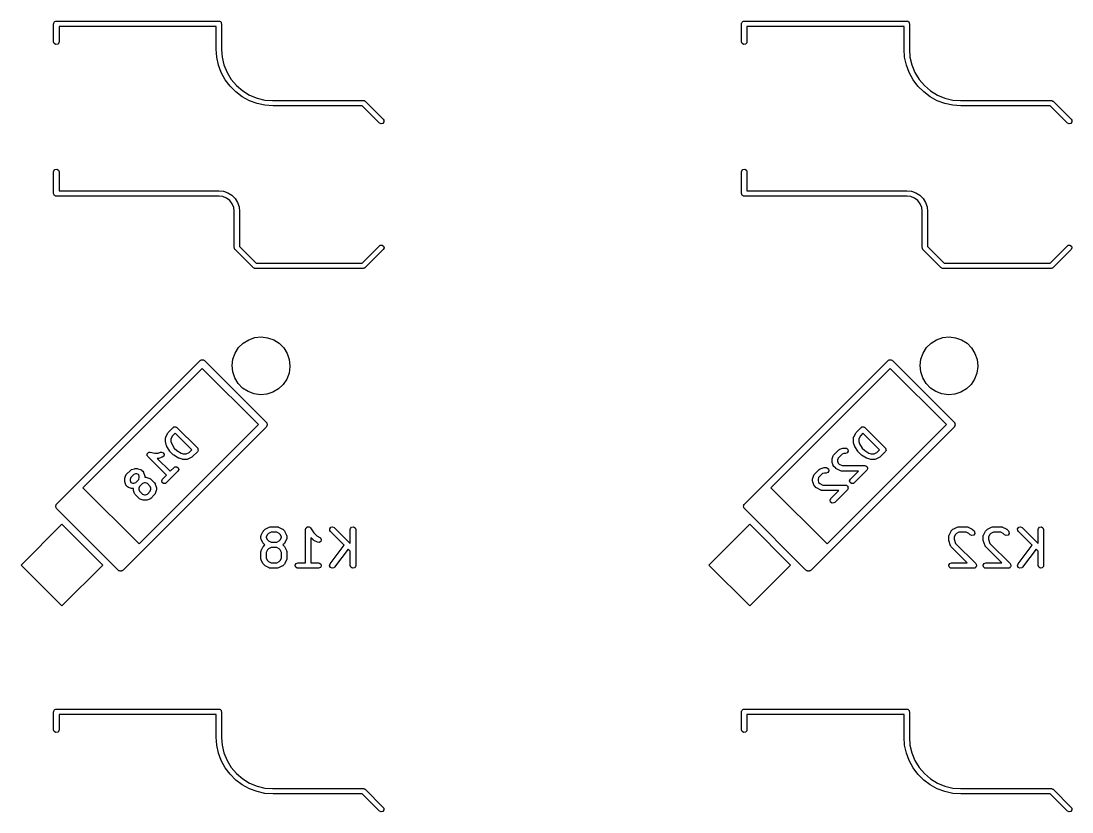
# Model space of a CAD drawing. Extents: x 63 to 245, y -153 to -57.
# Drawn here: x 139.47 to 168.57, y -130.39 to -108.49 of the extents above; entities that cross this region are included whole.
import ezdxf

# ---------------------------------------------------------------- set-up
doc = ezdxf.new("R2010")
doc.units = 0
doc.layers.add('BLACK', color=7, linetype='CONTINUOUS')

msp = doc.modelspace()

# ---------------------------------------------------------------- linework, layer by layer
at = {"layer": 'BLACK', "linetype": 'CONTINUOUS'}
for p, q in [((140.372, -108.561), (140.374, -108.551)), ((140.373, -108.548), (140.375, -108.545)), ((140.374, -108.551), (140.373, -108.548)), ((140.375, -108.545), (140.377, -108.535)), ((140.377, -108.535), (140.389, -108.52)), ((140.389, -108.52), (140.399, -108.504)), ((140.399, -108.504), (140.405, -108.501)), ((140.405, -108.501), (140.409, -108.496)), ((140.409, -108.496), (140.429, -108.493)), ((140.429, -108.493), (140.447, -108.486)), ((140.447, -108.486), (144.947, -108.486)), ((144.947, -108.486), (144.957, -108.488)), ((144.957, -108.488), (144.96, -108.487)), ((144.96, -108.487), (144.963, -108.489)), ((144.963, -108.489), (144.973, -108.491)), ((144.973, -108.491), (144.988, -108.503)), ((144.988, -108.503), (145.004, -108.513)), ((145.004, -108.513), (145.007, -108.519)), ((145.007, -108.519), (145.012, -108.523)), ((145.012, -108.523), (145.015, -108.543)), ((145.015, -108.543), (145.022, -108.561)), ((159.422, -108.561), (159.424, -108.551)), ((159.423, -108.548), (159.425, -108.545)), ((159.424, -108.551), (159.423, -108.548)), ((159.425, -108.545), (159.427, -108.535)), ((159.427, -108.535), (159.439, -108.52)), ((159.439, -108.52), (159.449, -108.504)), ((159.449, -108.504), (159.455, -108.501)), ((159.455, -108.501), (159.459, -108.496)), ((159.459, -108.496), (159.479, -108.493)), ((159.479, -108.493), (159.497, -108.486)), ((159.497, -108.486), (163.997, -108.486)), ((163.997, -108.486), (164.007, -108.488)), ((164.007, -108.488), (164.01, -108.487)), ((164.01, -108.487), (164.013, -108.489)), ((164.013, -108.489), (164.023, -108.491)), ((164.023, -108.491), (164.038, -108.503)), ((164.038, -108.503), (164.054, -108.513)), ((164.054, -108.513), (164.057, -108.519)), ((164.057, -108.519), (164.062, -108.523)), ((164.062, -108.523), (164.065, -108.543)), ((164.065, -108.543), (164.072, -108.561)), ((140.372, -109.061), (140.372, -108.561)), ((144.872, -108.636), (140.522, -108.636)), ((140.522, -108.636), (140.522, -109.061)), ((144.872, -109.261), (144.872, -108.636)), ((145.022, -108.561), (145.022, -109.261)), ((159.422, -109.061), (159.422, -108.561)), ((163.922, -108.636), (159.572, -108.636)), ((159.572, -108.636), (159.572, -109.061)), ((163.922, -109.261), (163.922, -108.636)), ((164.072, -108.561), (164.072, -109.261)), ((140.39, -109.109), (140.372, -109.061)), ((140.434, -109.135), (140.39, -109.109)), ((140.484, -109.126), (140.434, -109.135)), ((140.517, -109.087), (140.484, -109.126)), ((140.522, -109.061), (140.517, -109.087)), ((159.44, -109.109), (159.422, -109.061)), ((159.484, -109.135), (159.44, -109.109)), ((159.534, -109.126), (159.484, -109.135)), ((159.567, -109.087), (159.534, -109.126)), ((159.572, -109.061), (159.567, -109.087)), ((144.888, -109.485), (144.872, -109.261)), ((145.022, -109.261), (145.019, -109.278)), ((145.019, -109.278), (145.035, -109.485)), ((163.938, -109.485), (163.922, -109.261)), ((164.072, -109.261), (164.069, -109.278)), ((164.069, -109.278), (164.085, -109.485)), ((144.936, -109.705), (144.888, -109.485)), ((145.014, -109.915), (144.936, -109.705)), ((145.035, -109.485), (145.088, -109.703)), ((145.088, -109.703), (145.173, -109.91)), ((163.986, -109.705), (163.938, -109.485)), ((164.064, -109.915), (163.986, -109.705)), ((164.085, -109.485), (164.138, -109.703)), ((164.138, -109.703), (164.223, -109.91)), ((145.122, -110.113), (145.014, -109.915)), ((145.173, -109.91), (145.291, -110.101)), ((164.172, -110.113), (164.064, -109.915)), ((164.223, -109.91), (164.341, -110.101)), ((145.257, -110.292), (145.122, -110.113)), ((145.416, -110.451), (145.257, -110.292)), ((145.291, -110.101), (145.436, -110.272)), ((145.436, -110.272), (145.607, -110.417)), ((164.307, -110.292), (164.172, -110.113)), ((164.466, -110.451), (164.307, -110.292)), ((164.341, -110.101), (164.486, -110.272)), ((164.486, -110.272), (164.657, -110.417)), ((145.595, -110.586), (145.416, -110.451)), ((145.793, -110.694), (145.595, -110.586)), ((145.607, -110.417), (145.798, -110.535)), ((145.798, -110.535), (146.005, -110.62)), ((164.645, -110.586), (164.466, -110.451)), ((164.843, -110.694), (164.645, -110.586)), ((164.657, -110.417), (164.848, -110.535)), ((164.848, -110.535), (165.055, -110.62)), ((146.003, -110.772), (145.793, -110.694)), ((146.223, -110.82), (146.003, -110.772)), ((146.005, -110.62), (146.223, -110.673)), ((146.223, -110.673), (146.436, -110.69)), ((146.447, -110.836), (146.223, -110.82)), ((146.436, -110.69), (146.447, -110.686)), ((146.447, -110.686), (148.947, -110.686)), ((148.916, -110.836), (146.447, -110.836)), ((149.394, -111.314), (148.916, -110.836)), ((148.947, -110.686), (148.952, -110.687)), ((148.952, -110.687), (148.954, -110.686)), ((148.954, -110.686), (148.957, -110.688)), ((148.957, -110.688), (148.973, -110.691)), ((148.973, -110.691), (148.985, -110.701)), ((148.985, -110.701), (149, -110.708)), ((149, -110.708), (149.5, -111.208)), ((165.053, -110.772), (164.843, -110.694)), ((165.273, -110.82), (165.053, -110.772)), ((165.055, -110.62), (165.273, -110.673)), ((165.273, -110.673), (165.486, -110.69)), ((165.497, -110.836), (165.273, -110.82)), ((165.486, -110.69), (165.497, -110.686)), ((165.497, -110.686), (167.997, -110.686)), ((167.966, -110.836), (165.497, -110.836)), ((168.444, -111.314), (167.966, -110.836)), ((167.997, -110.686), (168.002, -110.687)), ((168.002, -110.687), (168.004, -110.686)), ((168.004, -110.686), (168.007, -110.688)), ((168.007, -110.688), (168.023, -110.691)), ((168.023, -110.691), (168.035, -110.701)), ((168.035, -110.701), (168.05, -110.708)), ((168.05, -110.708), (168.55, -111.208)), ((149.44, -111.336), (149.394, -111.314)), ((149.49, -111.322), (149.44, -111.336)), ((149.519, -111.28), (149.49, -111.322)), ((149.5, -111.208), (149.515, -111.229)), ((149.515, -111.229), (149.519, -111.28)), ((168.49, -111.336), (168.444, -111.314)), ((168.54, -111.322), (168.49, -111.336)), ((168.569, -111.28), (168.54, -111.322)), ((168.55, -111.208), (168.565, -111.229)), ((168.565, -111.229), (168.569, -111.28)), ((140.377, -112.635), (140.409, -112.596)), ((140.409, -112.596), (140.46, -112.587)), ((140.46, -112.587), (140.504, -112.613)), ((140.504, -112.613), (140.522, -112.661)), ((159.427, -112.635), (159.459, -112.596)), ((159.459, -112.596), (159.51, -112.587)), ((159.51, -112.587), (159.554, -112.613)), ((159.554, -112.613), (159.572, -112.661)), ((140.372, -112.661), (140.377, -112.635)), ((140.372, -113.261), (140.372, -112.661)), ((140.522, -112.661), (140.522, -113.186)), ((159.422, -112.661), (159.427, -112.635)), ((159.422, -113.261), (159.422, -112.661)), ((159.572, -112.661), (159.572, -113.186)), ((140.522, -113.186), (144.947, -113.186)), ((144.947, -113.186), (145.075, -113.2)), ((145.075, -113.2), (145.196, -113.243)), ((159.572, -113.186), (163.997, -113.186)), ((163.997, -113.186), (164.125, -113.2)), ((164.125, -113.2), (164.246, -113.243)), ((140.379, -113.279), (140.372, -113.261)), ((140.382, -113.298), (140.379, -113.279)), ((140.387, -113.303), (140.382, -113.298)), ((140.39, -113.309), (140.387, -113.303)), ((140.406, -113.319), (140.39, -113.309)), ((140.421, -113.331), (140.406, -113.319)), ((140.431, -113.333), (140.421, -113.331)), ((140.434, -113.335), (140.431, -113.333)), ((140.437, -113.334), (140.434, -113.335)), ((140.447, -113.336), (140.437, -113.334)), ((144.947, -113.336), (140.447, -113.336)), ((144.955, -113.333), (144.947, -113.336)), ((145.058, -113.347), (144.955, -113.333)), ((145.161, -113.39), (145.058, -113.347)), ((145.25, -113.458), (145.161, -113.39)), ((145.196, -113.243), (145.306, -113.311)), ((145.318, -113.547), (145.25, -113.458)), ((145.306, -113.311), (145.397, -113.402)), ((145.397, -113.402), (145.465, -113.512)), ((159.429, -113.279), (159.422, -113.261)), ((159.432, -113.298), (159.429, -113.279)), ((159.437, -113.303), (159.432, -113.298)), ((159.44, -113.309), (159.437, -113.303)), ((159.456, -113.319), (159.44, -113.309)), ((159.471, -113.331), (159.456, -113.319)), ((159.481, -113.333), (159.471, -113.331)), ((159.484, -113.335), (159.481, -113.333)), ((159.487, -113.334), (159.484, -113.335)), ((159.497, -113.336), (159.487, -113.334)), ((163.997, -113.336), (159.497, -113.336)), ((164.005, -113.333), (163.997, -113.336)), ((164.108, -113.347), (164.005, -113.333)), ((164.211, -113.39), (164.108, -113.347)), ((164.3, -113.458), (164.211, -113.39)), ((164.246, -113.243), (164.356, -113.311)), ((164.368, -113.547), (164.3, -113.458)), ((164.356, -113.311), (164.447, -113.402)), ((164.447, -113.402), (164.515, -113.512)), ((145.361, -113.65), (145.318, -113.547)), ((145.374, -113.749), (145.361, -113.65)), ((145.372, -113.761), (145.374, -113.749)), ((145.372, -114.761), (145.372, -113.761)), ((145.465, -113.512), (145.508, -113.633)), ((145.508, -113.633), (145.522, -113.761)), ((145.522, -113.761), (145.522, -114.73)), ((164.411, -113.65), (164.368, -113.547)), ((164.424, -113.749), (164.411, -113.65)), ((164.422, -113.761), (164.424, -113.749)), ((164.422, -114.761), (164.422, -113.761)), ((164.515, -113.512), (164.558, -113.633)), ((164.558, -113.633), (164.572, -113.761)), ((164.572, -113.761), (164.572, -114.73)), ((145.378, -114.776), (145.372, -114.761)), ((145.379, -114.793), (145.378, -114.776)), ((145.388, -114.806), (145.379, -114.793)), ((145.39, -114.809), (145.388, -114.806)), ((145.391, -114.81), (145.39, -114.809)), ((145.394, -114.814), (145.391, -114.81)), ((145.894, -115.314), (145.394, -114.814)), ((145.522, -114.73), (145.978, -115.186)), ((148.916, -115.186), (149.394, -114.708)), ((149.5, -114.814), (149, -115.314)), ((149.394, -114.708), (149.415, -114.693)), ((149.415, -114.693), (149.466, -114.689)), ((149.466, -114.689), (149.508, -114.718)), ((149.522, -114.768), (149.5, -114.814)), ((149.508, -114.718), (149.522, -114.768)), ((164.428, -114.776), (164.422, -114.761)), ((164.429, -114.793), (164.428, -114.776)), ((164.438, -114.806), (164.429, -114.793)), ((164.44, -114.809), (164.438, -114.806)), ((164.441, -114.81), (164.44, -114.809)), ((164.444, -114.814), (164.441, -114.81)), ((164.944, -115.314), (164.444, -114.814)), ((164.572, -114.73), (165.028, -115.186)), ((167.966, -115.186), (168.444, -114.708)), ((168.55, -114.814), (168.05, -115.314)), ((168.444, -114.708), (168.465, -114.693)), ((168.465, -114.693), (168.516, -114.689)), ((168.516, -114.689), (168.558, -114.718)), ((168.572, -114.768), (168.55, -114.814)), ((168.558, -114.718), (168.572, -114.768)), ((145.978, -115.186), (148.916, -115.186)), ((165.028, -115.186), (167.966, -115.186)), ((145.909, -115.321), (145.894, -115.314)), ((145.921, -115.331), (145.909, -115.321)), ((145.937, -115.334), (145.921, -115.331)), ((145.94, -115.336), (145.937, -115.334)), ((145.942, -115.335), (145.94, -115.336)), ((145.947, -115.336), (145.942, -115.335)), ((148.947, -115.336), (145.947, -115.336)), ((148.962, -115.33), (148.947, -115.336)), ((148.979, -115.329), (148.962, -115.33)), ((148.992, -115.32), (148.979, -115.329)), ((148.995, -115.318), (148.992, -115.32)), ((148.996, -115.317), (148.995, -115.318)), ((149, -115.314), (148.996, -115.317)), ((164.959, -115.321), (164.944, -115.314)), ((164.971, -115.331), (164.959, -115.321)), ((164.987, -115.334), (164.971, -115.331)), ((164.99, -115.336), (164.987, -115.334)), ((164.992, -115.335), (164.99, -115.336)), ((164.997, -115.336), (164.992, -115.335)), ((167.997, -115.336), (164.997, -115.336)), ((168.012, -115.33), (167.997, -115.336)), ((168.029, -115.329), (168.012, -115.33)), ((168.042, -115.32), (168.029, -115.329)), ((168.045, -115.318), (168.042, -115.32)), ((168.046, -115.317), (168.045, -115.318)), ((168.05, -115.314), (168.046, -115.317)), ((145.774, -117.309), (145.943, -117.252)), ((145.943, -117.252), (146.12, -117.233)), ((146.12, -117.233), (146.297, -117.254)), ((146.297, -117.254), (146.465, -117.314)), ((164.824, -117.309), (164.993, -117.252)), ((164.993, -117.252), (165.17, -117.233)), ((165.17, -117.233), (165.347, -117.254)), ((165.347, -117.254), (165.515, -117.314)), ((145.398, -117.678), (145.495, -117.528)), ((145.495, -117.528), (145.622, -117.403)), ((145.622, -117.403), (145.774, -117.309)), ((146.465, -117.314), (146.616, -117.41)), ((146.616, -117.41), (146.742, -117.536)), ((146.742, -117.536), (146.836, -117.688)), ((164.448, -117.678), (164.545, -117.528)), ((164.545, -117.528), (164.672, -117.403)), ((164.672, -117.403), (164.824, -117.309)), ((165.515, -117.314), (165.666, -117.41)), ((165.666, -117.41), (165.792, -117.536)), ((165.792, -117.536), (165.886, -117.688)), ((144.443, -117.873), (144.459, -117.871)), ((144.459, -117.871), (144.473, -117.864)), ((144.473, -117.864), (144.488, -117.866)), ((144.488, -117.866), (144.504, -117.864)), ((144.504, -117.864), (144.518, -117.871)), ((144.518, -117.871), (144.534, -117.873)), ((145.315, -118.022), (145.337, -117.845)), ((145.337, -117.845), (145.398, -117.678)), ((146.836, -117.688), (146.895, -117.856)), ((146.895, -117.856), (146.915, -118.033)), ((163.493, -117.873), (163.509, -117.871)), ((163.509, -117.871), (163.523, -117.864)), ((163.523, -117.864), (163.538, -117.866)), ((163.538, -117.866), (163.554, -117.864)), ((163.554, -117.864), (163.568, -117.871)), ((163.568, -117.871), (163.584, -117.873)), ((164.365, -118.022), (164.387, -117.845)), ((164.387, -117.845), (164.448, -117.678)), ((165.886, -117.688), (165.945, -117.856)), ((165.945, -117.856), (165.965, -118.033)), ((140.458, -121.852), (144.418, -117.892)), ((144.488, -118.104), (141.183, -121.41)), ((144.418, -117.892), (144.432, -117.885)), ((144.432, -117.885), (144.443, -117.873)), ((146.044, -119.66), (144.488, -118.104)), ((144.534, -117.873), (144.545, -117.885)), ((144.545, -117.885), (144.559, -117.892)), ((144.559, -117.892), (146.256, -119.589)), ((145.332, -118.2), (145.315, -118.022)), ((146.914, -118.056), (146.89, -118.232)), ((146.915, -118.033), (146.914, -118.056)), ((159.508, -121.852), (163.468, -117.892)), ((163.538, -118.104), (160.233, -121.41)), ((163.468, -117.892), (163.482, -117.885)), ((163.482, -117.885), (163.493, -117.873)), ((165.094, -119.66), (163.538, -118.104)), ((163.584, -117.873), (163.595, -117.885)), ((163.595, -117.885), (163.609, -117.892)), ((163.609, -117.892), (165.306, -119.589)), ((164.382, -118.2), (164.365, -118.022)), ((165.964, -118.056), (165.94, -118.232)), ((165.965, -118.033), (165.964, -118.056)), ((145.388, -118.369), (145.332, -118.2)), ((145.481, -118.521), (145.388, -118.369)), ((146.826, -118.399), (146.728, -118.548)), ((146.89, -118.232), (146.826, -118.399)), ((164.438, -118.369), (164.382, -118.2)), ((164.531, -118.521), (164.438, -118.369)), ((165.876, -118.399), (165.778, -118.548)), ((165.94, -118.232), (165.876, -118.399)), ((145.605, -118.65), (145.481, -118.521)), ((145.754, -118.747), (145.605, -118.65)), ((146.598, -118.671), (146.445, -118.762)), ((146.728, -118.548), (146.598, -118.671)), ((164.655, -118.65), (164.531, -118.521)), ((164.804, -118.747), (164.655, -118.65)), ((165.648, -118.671), (165.495, -118.762)), ((165.778, -118.548), (165.648, -118.671)), ((145.921, -118.81), (145.754, -118.747)), ((146.098, -118.833), (145.921, -118.81)), ((146.276, -118.817), (146.098, -118.833)), ((146.445, -118.762), (146.276, -118.817)), ((164.971, -118.81), (164.804, -118.747)), ((165.148, -118.833), (164.971, -118.81)), ((165.326, -118.817), (165.148, -118.833)), ((165.495, -118.762), (165.326, -118.817)), ((146.256, -119.589), (146.263, -119.603)), ((146.263, -119.603), (146.275, -119.614)), ((146.275, -119.614), (146.277, -119.63)), ((165.306, -119.589), (165.313, -119.603)), ((165.313, -119.603), (165.325, -119.614)), ((165.325, -119.614), (165.327, -119.63)), ((146.256, -119.73), (142.296, -123.69)), ((142.738, -122.965), (146.044, -119.66)), ((143.478, -120.003), (143.532, -119.895)), ((143.532, -119.895), (143.546, -119.877)), ((143.546, -119.876), (143.681, -119.741)), ((143.546, -119.877), (143.546, -119.876)), ((143.734, -119.9), (143.661, -119.973)), ((143.681, -119.741), (143.689, -119.736)), ((143.689, -119.736), (143.691, -119.733)), ((143.691, -119.733), (143.694, -119.732)), ((143.694, -119.732), (143.702, -119.726)), ((143.702, -119.726), (143.722, -119.725)), ((143.722, -119.725), (143.741, -119.72)), ((144.194, -120.36), (143.734, -119.9)), ((143.741, -119.72), (143.747, -119.722)), ((143.747, -119.722), (143.754, -119.722)), ((143.754, -119.722), (143.769, -119.733)), ((143.769, -119.733), (143.787, -119.741)), ((143.787, -119.741), (144.353, -120.307)), ((146.263, -119.716), (146.256, -119.73)), ((146.275, -119.705), (146.263, -119.716)), ((146.277, -119.689), (146.275, -119.705)), ((146.277, -119.63), (146.284, -119.644)), ((146.284, -119.675), (146.277, -119.689)), ((146.284, -119.644), (146.282, -119.66)), ((146.282, -119.66), (146.284, -119.675)), ((165.306, -119.73), (161.346, -123.69)), ((161.788, -122.965), (165.094, -119.66)), ((162.528, -120.003), (162.582, -119.895)), ((162.582, -119.895), (162.596, -119.877)), ((162.596, -119.876), (162.731, -119.741)), ((162.596, -119.877), (162.596, -119.876)), ((162.784, -119.9), (162.711, -119.973)), ((162.731, -119.741), (162.739, -119.736)), ((162.739, -119.736), (162.741, -119.733)), ((162.741, -119.733), (162.744, -119.732)), ((162.744, -119.732), (162.752, -119.726)), ((162.752, -119.726), (162.772, -119.725)), ((162.772, -119.725), (162.791, -119.72)), ((163.244, -120.36), (162.784, -119.9)), ((162.791, -119.72), (162.797, -119.722)), ((162.797, -119.722), (162.804, -119.722)), ((162.804, -119.722), (162.819, -119.733)), ((162.819, -119.733), (162.837, -119.741)), ((162.837, -119.741), (163.403, -120.307)), ((165.313, -119.716), (165.306, -119.73)), ((165.325, -119.705), (165.313, -119.716)), ((165.327, -119.689), (165.325, -119.705)), ((165.327, -119.63), (165.334, -119.644)), ((165.334, -119.675), (165.327, -119.689)), ((165.334, -119.644), (165.332, -119.66)), ((165.332, -119.66), (165.334, -119.675)), ((143.471, -120.037), (143.475, -120.011)), ((143.471, -120.145), (143.471, -120.037)), ((143.471, -120.146), (143.471, -120.145)), ((143.474, -120.168), (143.471, -120.146)), ((143.501, -120.249), (143.474, -120.168)), ((143.475, -120.011), (143.478, -120.008)), ((143.478, -120.008), (143.478, -120.003)), ((143.661, -119.973), (143.621, -120.054)), ((143.621, -120.054), (143.621, -120.132)), ((143.621, -120.132), (143.641, -120.194)), ((143.641, -120.194), (143.713, -120.313)), ((162.521, -120.037), (162.525, -120.011)), ((162.521, -120.145), (162.521, -120.037)), ((162.521, -120.146), (162.521, -120.145)), ((162.524, -120.168), (162.521, -120.146)), ((162.551, -120.249), (162.524, -120.168)), ((162.525, -120.011), (162.528, -120.008)), ((162.528, -120.008), (162.528, -120.003)), ((162.711, -119.973), (162.671, -120.054)), ((162.671, -120.054), (162.671, -120.132)), ((162.671, -120.132), (162.691, -120.194)), ((162.691, -120.194), (162.763, -120.313)), ((142.961, -120.475), (142.964, -120.472)), ((142.963, -120.497), (142.961, -120.475)), ((142.964, -120.467), (142.978, -120.451)), ((142.964, -120.472), (142.964, -120.467)), ((142.978, -120.451), (142.991, -120.433)), ((142.991, -120.433), (142.995, -120.432)), ((142.995, -120.432), (142.998, -120.429)), ((142.998, -120.429), (143.019, -120.426)), ((143.019, -120.426), (143.04, -120.42)), ((143.04, -120.42), (143.044, -120.422)), ((143.044, -120.422), (143.048, -120.421)), ((143.048, -120.421), (143.176, -120.447)), ((143.176, -120.447), (143.264, -120.447)), ((143.264, -120.447), (143.333, -120.424)), ((143.333, -120.424), (143.359, -120.42)), ((143.359, -120.42), (143.407, -120.439)), ((143.407, -120.439), (143.431, -120.484)), ((143.431, -120.484), (143.421, -120.534)), ((143.504, -120.252), (143.501, -120.249)), ((143.508, -120.264), (143.504, -120.252)), ((143.589, -120.399), (143.508, -120.264)), ((143.592, -120.401), (143.589, -120.399)), ((143.6, -120.413), (143.592, -120.401)), ((143.681, -120.494), (143.6, -120.413)), ((143.713, -120.313), (143.781, -120.381)), ((143.781, -120.381), (143.9, -120.453)), ((143.9, -120.453), (143.962, -120.474)), ((143.962, -120.474), (144.04, -120.474)), ((144.04, -120.474), (144.121, -120.433)), ((144.121, -120.433), (144.194, -120.36)), ((144.353, -120.413), (144.218, -120.548)), ((144.353, -120.307), (144.359, -120.315)), ((144.361, -120.395), (144.353, -120.413)), ((144.359, -120.315), (144.361, -120.317)), ((144.361, -120.317), (144.362, -120.32)), ((144.372, -120.379), (144.361, -120.395)), ((144.362, -120.32), (144.368, -120.328)), ((144.368, -120.328), (144.369, -120.348)), ((144.369, -120.348), (144.375, -120.367)), ((144.375, -120.367), (144.372, -120.373)), ((144.372, -120.373), (144.372, -120.379)), ((161.977, -120.496), (162.112, -120.361)), ((162.205, -120.479), (162.095, -120.589)), ((162.112, -120.361), (162.133, -120.346)), ((162.133, -120.346), (162.137, -120.346)), ((162.137, -120.346), (162.141, -120.343)), ((162.141, -120.343), (162.222, -120.316)), ((162.258, -120.462), (162.205, -120.479)), ((162.222, -120.316), (162.244, -120.312)), ((162.244, -120.312), (162.245, -120.312)), ((162.245, -120.312), (162.299, -120.312)), ((162.299, -120.462), (162.258, -120.462)), ((162.299, -120.312), (162.325, -120.316)), ((162.347, -120.444), (162.299, -120.462)), ((162.325, -120.316), (162.364, -120.349)), ((162.373, -120.4), (162.347, -120.444)), ((162.364, -120.349), (162.373, -120.4)), ((162.554, -120.252), (162.551, -120.249)), ((162.558, -120.264), (162.554, -120.252)), ((162.639, -120.399), (162.558, -120.264)), ((162.642, -120.401), (162.639, -120.399)), ((162.65, -120.413), (162.642, -120.401)), ((162.731, -120.494), (162.65, -120.413)), ((162.763, -120.313), (162.831, -120.381)), ((162.831, -120.381), (162.95, -120.453)), ((162.95, -120.453), (163.012, -120.474)), ((163.012, -120.474), (163.09, -120.474)), ((163.09, -120.474), (163.171, -120.433)), ((163.171, -120.433), (163.244, -120.36)), ((163.403, -120.413), (163.268, -120.548)), ((163.403, -120.307), (163.409, -120.315)), ((163.411, -120.395), (163.403, -120.413)), ((163.409, -120.315), (163.411, -120.317)), ((163.411, -120.317), (163.412, -120.32)), ((163.422, -120.379), (163.411, -120.395)), ((163.412, -120.32), (163.418, -120.328)), ((163.418, -120.328), (163.419, -120.348)), ((163.419, -120.348), (163.425, -120.367)), ((163.425, -120.367), (163.422, -120.373)), ((163.422, -120.373), (163.422, -120.379)), ((142.963, -120.519), (142.963, -120.497)), ((142.965, -120.522), (142.963, -120.519)), ((142.966, -120.526), (142.965, -120.522)), ((142.981, -120.548), (142.966, -120.526)), ((143.493, -121.06), (142.981, -120.548)), ((143.276, -120.597), (143.242, -120.597)), ((143.242, -120.597), (143.599, -120.954)), ((143.278, -120.596), (143.276, -120.597)), ((143.3, -120.593), (143.278, -120.596)), ((143.381, -120.566), (143.3, -120.593)), ((143.421, -120.534), (143.381, -120.566)), ((143.684, -120.495), (143.681, -120.494)), ((143.696, -120.505), (143.684, -120.495)), ((143.83, -120.586), (143.696, -120.505)), ((143.834, -120.587), (143.83, -120.586)), ((143.845, -120.593), (143.834, -120.587)), ((143.926, -120.62), (143.845, -120.593)), ((143.928, -120.62), (143.926, -120.62)), ((143.95, -120.624), (143.928, -120.62)), ((144.057, -120.624), (143.95, -120.624)), ((144.062, -120.622), (144.057, -120.624)), ((144.066, -120.623), (144.062, -120.622)), ((144.091, -120.616), (144.066, -120.623)), ((144.199, -120.562), (144.091, -120.616)), ((144.2, -120.561), (144.199, -120.562)), ((144.218, -120.548), (144.2, -120.561)), ((161.928, -120.629), (161.932, -120.607)), ((161.928, -120.683), (161.928, -120.629)), ((161.928, -120.685), (161.928, -120.683)), ((161.932, -120.707), (161.928, -120.685)), ((161.932, -120.606), (161.959, -120.525)), ((161.932, -120.607), (161.932, -120.606)), ((161.959, -120.788), (161.932, -120.707)), ((161.959, -120.525), (161.971, -120.502)), ((161.971, -120.502), (161.975, -120.5)), ((161.975, -120.5), (161.977, -120.496)), ((162.095, -120.589), (162.078, -120.642)), ((162.078, -120.642), (162.078, -120.671)), ((162.078, -120.671), (162.095, -120.724)), ((162.095, -120.724), (162.128, -120.756)), ((162.128, -120.756), (162.209, -120.797)), ((162.734, -120.495), (162.731, -120.494)), ((162.746, -120.505), (162.734, -120.495)), ((162.88, -120.586), (162.746, -120.505)), ((162.884, -120.587), (162.88, -120.586)), ((162.895, -120.593), (162.884, -120.587)), ((162.976, -120.62), (162.895, -120.593)), ((162.978, -120.62), (162.976, -120.62)), ((163, -120.624), (162.978, -120.62)), ((163.107, -120.624), (163, -120.624)), ((163.112, -120.622), (163.107, -120.624)), ((163.116, -120.623), (163.112, -120.622)), ((163.141, -120.616), (163.116, -120.623)), ((163.249, -120.562), (163.141, -120.616)), ((163.25, -120.561), (163.249, -120.562)), ((163.268, -120.548), (163.25, -120.561)), ((142.343, -121.144), (142.37, -121.064)), ((142.37, -121.064), (142.382, -121.041)), ((142.382, -121.041), (142.386, -121.038)), ((142.386, -121.038), (142.388, -121.034)), ((142.388, -121.034), (142.496, -120.927)), ((142.496, -120.927), (142.517, -120.912)), ((142.589, -121.045), (142.507, -121.128)), ((142.517, -120.912), (142.522, -120.911)), ((142.522, -120.911), (142.525, -120.908)), ((142.525, -120.908), (142.606, -120.881)), ((142.642, -121.028), (142.589, -121.045)), ((142.606, -120.881), (142.628, -120.878)), ((142.628, -120.878), (142.63, -120.878)), ((142.63, -120.878), (142.684, -120.878)), ((142.671, -121.028), (142.642, -121.028)), ((142.724, -121.045), (142.671, -121.028)), ((142.684, -120.878), (142.706, -120.882)), ((142.706, -120.882), (142.707, -120.881)), ((142.707, -120.881), (142.788, -120.908)), ((142.726, -121.047), (142.724, -121.045)), ((142.743, -121.099), (142.726, -121.047)), ((142.788, -120.908), (142.811, -120.921)), ((142.811, -120.921), (142.813, -120.925)), ((142.813, -120.925), (142.817, -120.927)), ((142.817, -120.927), (142.844, -120.953)), ((142.844, -120.953), (142.859, -120.975)), ((142.859, -120.975), (142.86, -120.979)), ((142.86, -120.979), (142.862, -120.983)), ((142.862, -120.983), (142.889, -121.064)), ((142.889, -121.064), (142.893, -121.086)), ((143.385, -121.169), (143.493, -121.06)), ((143.814, -120.952), (143.491, -121.275)), ((143.599, -120.954), (143.708, -120.846)), ((143.708, -120.846), (143.729, -120.831)), ((143.729, -120.831), (143.78, -120.826)), ((143.78, -120.826), (143.822, -120.856)), ((143.836, -120.905), (143.814, -120.952)), ((143.822, -120.856), (143.836, -120.905)), ((161.393, -121.144), (161.42, -121.064)), ((161.42, -121.064), (161.432, -121.041)), ((161.432, -121.041), (161.436, -121.038)), ((161.436, -121.038), (161.438, -121.034)), ((161.438, -121.034), (161.573, -120.9)), ((161.666, -121.018), (161.557, -121.128)), ((161.573, -120.9), (161.594, -120.885)), ((161.594, -120.885), (161.599, -120.884)), ((161.599, -120.884), (161.602, -120.881)), ((161.602, -120.881), (161.683, -120.855)), ((161.719, -121.001), (161.666, -121.018)), ((161.683, -120.855), (161.705, -120.851)), ((161.705, -120.851), (161.707, -120.851)), ((161.707, -120.851), (161.761, -120.851)), ((161.761, -121.001), (161.719, -121.001)), ((161.761, -120.851), (161.786, -120.855)), ((161.809, -120.983), (161.761, -121.001)), ((161.786, -120.855), (161.825, -120.888)), ((161.834, -120.939), (161.809, -120.983)), ((161.825, -120.888), (161.834, -120.939)), ((161.962, -120.791), (161.959, -120.788)), ((161.962, -120.796), (161.962, -120.791)), ((161.977, -120.817), (161.962, -120.796)), ((162.031, -120.871), (161.977, -120.817)), ((162.032, -120.872), (162.031, -120.871)), ((162.05, -120.885), (162.032, -120.872)), ((162.158, -120.939), (162.05, -120.885)), ((162.162, -120.939), (162.158, -120.939)), ((162.166, -120.942), (162.162, -120.939)), ((162.191, -120.947), (162.166, -120.942)), ((162.657, -120.947), (162.191, -120.947)), ((162.209, -120.797), (162.838, -120.797)), ((162.435, -121.169), (162.657, -120.947)), ((162.891, -120.925), (162.541, -121.275)), ((162.838, -120.797), (162.854, -120.8)), ((162.854, -120.8), (162.857, -120.799)), ((162.857, -120.799), (162.859, -120.801)), ((162.859, -120.801), (162.864, -120.801)), ((162.864, -120.801), (162.881, -120.816)), ((162.881, -120.816), (162.899, -120.829)), ((162.901, -120.904), (162.891, -120.925)), ((162.899, -120.829), (162.9, -120.832)), ((162.9, -120.832), (162.903, -120.834)), ((162.912, -120.885), (162.901, -120.904)), ((162.903, -120.834), (162.907, -120.857)), ((162.907, -120.857), (162.913, -120.878)), ((162.913, -120.878), (162.911, -120.881)), ((162.911, -120.881), (162.912, -120.885)), ((142.339, -121.168), (142.343, -121.146)), ((142.339, -121.222), (142.339, -121.168)), ((142.34, -121.224), (142.339, -121.222)), ((142.343, -121.246), (142.34, -121.224)), ((142.343, -121.146), (142.343, -121.144)), ((142.37, -121.327), (142.343, -121.246)), ((142.373, -121.33), (142.37, -121.327)), ((142.373, -121.335), (142.373, -121.33)), ((142.388, -121.356), (142.373, -121.335)), ((142.415, -121.383), (142.388, -121.356)), ((142.507, -121.128), (142.489, -121.18)), ((142.489, -121.18), (142.489, -121.21)), ((142.489, -121.21), (142.507, -121.262)), ((142.507, -121.262), (142.509, -121.264)), ((142.509, -121.264), (142.561, -121.282)), ((142.561, -121.282), (142.591, -121.282)), ((142.591, -121.282), (142.643, -121.264)), ((142.643, -121.264), (142.726, -121.181)), ((142.726, -121.181), (142.743, -121.129)), ((142.743, -121.129), (142.743, -121.099)), ((142.832, -121.288), (142.749, -121.37)), ((142.884, -121.27), (142.832, -121.288)), ((142.914, -121.27), (142.884, -121.27)), ((142.893, -121.086), (142.893, -121.087)), ((142.893, -121.087), (142.893, -121.12)), ((142.893, -121.12), (142.926, -121.12)), ((142.966, -121.288), (142.914, -121.27)), ((142.926, -121.12), (142.948, -121.124)), ((142.948, -121.124), (142.95, -121.124)), ((142.95, -121.124), (143.031, -121.151)), ((143.049, -121.37), (142.966, -121.288)), ((143.031, -121.151), (143.053, -121.163)), ((143.053, -121.163), (143.056, -121.167)), ((143.056, -121.167), (143.06, -121.169)), ((143.06, -121.169), (143.168, -121.277)), ((143.168, -121.277), (143.183, -121.298)), ((143.183, -121.298), (143.183, -121.303)), ((143.183, -121.303), (143.186, -121.306)), ((143.186, -121.306), (143.213, -121.387)), ((143.363, -121.215), (143.385, -121.169)), ((143.376, -121.265), (143.363, -121.215)), ((143.418, -121.294), (143.376, -121.265)), ((143.47, -121.29), (143.418, -121.294)), ((143.491, -121.275), (143.47, -121.29)), ((161.389, -121.168), (161.393, -121.146)), ((161.389, -121.222), (161.389, -121.168)), ((161.39, -121.224), (161.389, -121.222)), ((161.393, -121.246), (161.39, -121.224)), ((161.393, -121.146), (161.393, -121.144)), ((161.42, -121.327), (161.393, -121.246)), ((161.423, -121.33), (161.42, -121.327)), ((161.423, -121.335), (161.423, -121.33)), ((161.438, -121.356), (161.423, -121.335)), ((161.492, -121.41), (161.438, -121.356)), ((161.557, -121.128), (161.539, -121.18)), ((161.539, -121.18), (161.539, -121.21)), ((161.539, -121.21), (161.557, -121.262)), ((161.557, -121.262), (161.589, -121.295)), ((161.589, -121.295), (161.67, -121.336)), ((161.67, -121.336), (162.299, -121.336)), ((162.299, -121.336), (162.315, -121.338)), ((162.315, -121.338), (162.319, -121.338)), ((162.319, -121.338), (162.32, -121.339)), ((162.32, -121.339), (162.325, -121.34)), ((162.325, -121.34), (162.342, -121.355)), ((162.342, -121.355), (162.361, -121.368)), ((162.413, -121.215), (162.435, -121.169)), ((162.426, -121.265), (162.413, -121.215)), ((162.468, -121.294), (162.426, -121.265)), ((162.52, -121.29), (162.468, -121.294)), ((162.541, -121.275), (162.52, -121.29)), ((141.183, -121.41), (142.738, -122.965)), ((142.419, -121.385), (142.415, -121.383)), ((142.421, -121.388), (142.419, -121.385)), ((142.444, -121.401), (142.421, -121.388)), ((142.525, -121.428), (142.444, -121.401)), ((142.527, -121.428), (142.525, -121.428)), ((142.549, -121.432), (142.527, -121.428)), ((142.582, -121.432), (142.549, -121.432)), ((142.582, -121.464), (142.582, -121.432)), ((142.582, -121.466), (142.582, -121.464)), ((142.585, -121.488), (142.582, -121.466)), ((142.612, -121.569), (142.585, -121.488)), ((142.615, -121.572), (142.612, -121.569)), ((142.616, -121.577), (142.615, -121.572)), ((142.631, -121.598), (142.616, -121.577)), ((142.738, -121.706), (142.631, -121.598)), ((142.749, -121.37), (142.732, -121.423)), ((142.732, -121.423), (142.732, -121.452)), ((142.732, -121.452), (142.749, -121.505)), ((142.749, -121.505), (142.832, -121.587)), ((142.832, -121.587), (142.884, -121.605)), ((142.884, -121.605), (142.914, -121.605)), ((142.914, -121.605), (142.966, -121.587)), ((142.966, -121.587), (143.049, -121.505)), ((143.066, -121.423), (143.049, -121.37)), ((143.049, -121.505), (143.066, -121.452)), ((143.168, -121.598), (143.06, -121.706)), ((143.066, -121.452), (143.066, -121.423)), ((143.169, -121.594), (143.168, -121.598)), ((143.173, -121.592), (143.169, -121.594)), ((143.186, -121.569), (143.173, -121.592)), ((143.213, -121.488), (143.186, -121.569)), ((143.213, -121.387), (143.216, -121.409)), ((143.216, -121.464), (143.213, -121.487)), ((143.213, -121.487), (143.213, -121.488)), ((143.216, -121.409), (143.216, -121.411)), ((143.216, -121.411), (143.216, -121.464)), ((160.233, -121.41), (161.788, -122.965)), ((161.493, -121.41), (161.492, -121.41)), ((161.511, -121.424), (161.493, -121.41)), ((161.619, -121.478), (161.511, -121.424)), ((161.624, -121.478), (161.619, -121.478)), ((161.627, -121.481), (161.624, -121.478)), ((161.653, -121.486), (161.627, -121.481)), ((162.118, -121.486), (161.653, -121.486)), ((161.896, -121.708), (162.118, -121.486)), ((162.352, -121.464), (162.002, -121.814)), ((162.362, -121.443), (162.352, -121.464)), ((162.361, -121.368), (162.362, -121.371)), ((162.362, -121.371), (162.364, -121.373)), ((162.373, -121.424), (162.362, -121.443)), ((162.364, -121.373), (162.368, -121.395)), ((162.368, -121.395), (162.374, -121.417)), ((162.374, -121.417), (162.373, -121.42)), ((162.373, -121.42), (162.373, -121.424)), ((140.43, -121.907), (140.437, -121.893)), ((140.432, -121.922), (140.43, -121.907)), ((140.43, -121.938), (140.432, -121.922)), ((140.437, -121.952), (140.43, -121.938)), ((140.437, -121.893), (140.439, -121.877)), ((140.439, -121.877), (140.451, -121.866)), ((140.451, -121.866), (140.458, -121.852)), ((142.742, -121.708), (142.738, -121.706)), ((142.745, -121.712), (142.742, -121.708)), ((142.768, -121.724), (142.745, -121.712)), ((142.848, -121.751), (142.768, -121.724)), ((142.85, -121.751), (142.848, -121.751)), ((142.872, -121.755), (142.85, -121.751)), ((142.926, -121.755), (142.872, -121.755)), ((142.928, -121.754), (142.926, -121.755)), ((142.95, -121.751), (142.928, -121.754)), ((143.031, -121.724), (142.95, -121.751)), ((143.034, -121.721), (143.031, -121.724)), ((143.039, -121.721), (143.034, -121.721)), ((143.06, -121.706), (143.039, -121.721)), ((159.48, -121.907), (159.487, -121.893)), ((159.482, -121.922), (159.48, -121.907)), ((159.48, -121.938), (159.482, -121.922)), ((159.487, -121.952), (159.48, -121.938)), ((159.487, -121.893), (159.489, -121.877)), ((159.489, -121.877), (159.501, -121.866)), ((159.501, -121.866), (159.508, -121.852)), ((161.874, -121.754), (161.896, -121.708)), ((161.888, -121.804), (161.874, -121.754)), ((161.93, -121.833), (161.888, -121.804)), ((161.981, -121.829), (161.93, -121.833)), ((162.002, -121.814), (161.981, -121.829)), ((140.439, -121.968), (140.437, -121.952)), ((140.451, -121.979), (140.439, -121.968)), ((140.458, -121.993), (140.451, -121.979)), ((142.155, -123.69), (140.458, -121.993)), ((159.489, -121.968), (159.487, -121.952)), ((159.501, -121.979), (159.489, -121.968)), ((159.508, -121.993), (159.501, -121.979)), ((161.205, -123.69), (159.508, -121.993)), ((139.468, -123.549), (140.599, -122.417)), ((140.599, -122.417), (141.731, -123.549)), ((146.247, -122.544), (146.342, -122.496)), ((146.342, -122.496), (146.367, -122.489)), ((146.367, -122.489), (146.371, -122.49)), ((146.371, -122.49), (146.376, -122.488)), ((146.376, -122.488), (146.566, -122.488)), ((146.566, -122.488), (146.592, -122.493)), ((146.592, -122.493), (146.595, -122.496)), ((146.595, -122.496), (146.6, -122.496)), ((146.6, -122.496), (146.695, -122.544)), ((147.356, -122.53), (147.372, -122.515)), ((147.372, -122.515), (147.386, -122.498)), ((147.386, -122.498), (147.39, -122.498)), ((147.39, -122.498), (147.393, -122.495)), ((147.393, -122.495), (147.415, -122.493)), ((147.415, -122.493), (147.436, -122.49)), ((147.436, -122.49), (147.44, -122.492)), ((147.44, -122.492), (147.444, -122.491)), ((147.444, -122.491), (147.462, -122.504)), ((147.462, -122.504), (147.481, -122.515)), ((147.481, -122.515), (147.482, -122.519)), ((147.482, -122.519), (147.486, -122.522)), ((147.486, -122.522), (147.577, -122.658)), ((148.017, -122.544), (148.047, -122.502)), ((148.047, -122.502), (148.096, -122.489)), ((148.096, -122.489), (148.143, -122.51)), ((148.143, -122.51), (148.586, -122.954)), ((148.591, -122.538), (148.624, -122.498)), ((148.624, -122.498), (148.674, -122.49)), ((148.674, -122.49), (148.719, -122.515)), ((148.719, -122.515), (148.736, -122.563)), ((158.518, -123.549), (159.649, -122.417)), ((159.649, -122.417), (160.781, -123.549)), ((165.297, -122.544), (165.392, -122.496)), ((165.392, -122.496), (165.417, -122.489)), ((165.417, -122.489), (165.421, -122.49)), ((165.421, -122.49), (165.426, -122.488)), ((165.426, -122.488), (165.664, -122.488)), ((165.664, -122.488), (165.689, -122.493)), ((165.689, -122.493), (165.693, -122.496)), ((165.693, -122.496), (165.697, -122.496)), ((165.697, -122.496), (165.792, -122.544)), ((166.249, -122.544), (166.344, -122.496)), ((166.344, -122.496), (166.369, -122.489)), ((166.369, -122.489), (166.374, -122.49)), ((166.374, -122.49), (166.378, -122.488)), ((166.378, -122.488), (166.616, -122.488)), ((166.616, -122.488), (166.642, -122.493)), ((166.642, -122.493), (166.645, -122.496)), ((166.645, -122.496), (166.65, -122.496)), ((166.65, -122.496), (166.745, -122.544)), ((167.067, -122.544), (167.097, -122.502)), ((167.097, -122.502), (167.146, -122.489)), ((167.146, -122.489), (167.193, -122.51)), ((167.193, -122.51), (167.636, -122.954)), ((167.641, -122.538), (167.674, -122.498)), ((167.674, -122.498), (167.724, -122.49)), ((167.724, -122.49), (167.769, -122.515)), ((167.769, -122.515), (167.786, -122.563)), ((146.11, -122.754), (146.115, -122.728)), ((146.11, -122.801), (146.11, -122.754)), ((146.112, -122.806), (146.11, -122.801)), ((146.111, -122.81), (146.112, -122.806)), ((146.118, -122.835), (146.111, -122.81)), ((146.115, -122.728), (146.118, -122.725)), ((146.118, -122.72), (146.166, -122.625)), ((146.118, -122.725), (146.118, -122.72)), ((146.166, -122.625), (146.179, -122.607)), ((146.179, -122.607), (146.18, -122.606)), ((146.18, -122.606), (146.227, -122.558)), ((146.227, -122.558), (146.246, -122.545)), ((146.246, -122.545), (146.247, -122.544)), ((146.294, -122.703), (146.26, -122.772)), ((146.26, -122.772), (146.26, -122.784)), ((146.26, -122.784), (146.294, -122.852)), ((146.325, -122.673), (146.294, -122.703)), ((146.393, -122.638), (146.325, -122.673)), ((146.548, -122.638), (146.393, -122.638)), ((146.617, -122.673), (146.548, -122.638)), ((146.647, -122.703), (146.617, -122.673)), ((146.682, -122.772), (146.647, -122.703)), ((146.647, -122.852), (146.682, -122.784)), ((146.682, -122.784), (146.682, -122.772)), ((146.695, -122.544), (146.713, -122.557)), ((146.713, -122.557), (146.714, -122.558)), ((146.714, -122.558), (146.762, -122.606)), ((146.762, -122.606), (146.775, -122.624)), ((146.775, -122.624), (146.776, -122.625)), ((146.776, -122.625), (146.824, -122.72)), ((146.824, -122.72), (146.831, -122.745)), ((146.832, -122.801), (146.827, -122.827)), ((146.831, -122.745), (146.83, -122.75)), ((146.83, -122.75), (146.832, -122.754)), ((146.832, -122.754), (146.832, -122.801)), ((147.348, -122.563), (147.353, -122.538)), ((147.348, -123.488), (147.348, -122.563)), ((147.353, -122.538), (147.355, -122.534)), ((147.355, -122.534), (147.356, -122.53)), ((147.561, -122.855), (147.498, -122.792)), ((147.498, -122.792), (147.498, -123.488)), ((147.577, -122.658), (147.658, -122.74)), ((147.658, -122.74), (147.742, -122.782)), ((147.742, -122.782), (147.763, -122.798)), ((147.763, -122.798), (147.784, -122.845)), ((148.022, -122.595), (148.017, -122.544)), ((148.037, -122.616), (148.022, -122.595)), ((148.419, -122.999), (148.037, -122.616)), ((148.586, -122.563), (148.591, -122.538)), ((148.586, -122.954), (148.586, -122.563)), ((148.736, -122.563), (148.736, -123.563)), ((165.16, -122.754), (165.165, -122.728)), ((165.16, -122.849), (165.16, -122.754)), ((165.165, -122.728), (165.167, -122.725)), ((165.167, -122.725), (165.168, -122.72)), ((165.168, -122.72), (165.216, -122.625)), ((165.216, -122.625), (165.229, -122.607)), ((165.229, -122.607), (165.23, -122.606)), ((165.23, -122.606), (165.277, -122.558)), ((165.277, -122.558), (165.296, -122.545)), ((165.296, -122.545), (165.297, -122.544)), ((165.344, -122.703), (165.31, -122.772)), ((165.31, -122.772), (165.31, -122.837)), ((165.375, -122.673), (165.344, -122.703)), ((165.443, -122.638), (165.375, -122.673)), ((165.646, -122.638), (165.443, -122.638)), ((165.714, -122.673), (165.646, -122.638)), ((165.753, -122.712), (165.714, -122.673)), ((165.8, -122.733), (165.753, -122.712)), ((165.792, -122.544), (165.81, -122.557)), ((165.85, -122.72), (165.8, -122.733)), ((165.81, -122.557), (165.812, -122.558)), ((165.812, -122.558), (165.86, -122.606)), ((165.879, -122.678), (165.85, -122.72)), ((165.86, -122.606), (165.874, -122.627)), ((165.874, -122.627), (165.879, -122.678)), ((166.112, -122.754), (166.117, -122.728)), ((166.112, -122.849), (166.112, -122.754)), ((166.117, -122.728), (166.12, -122.725)), ((166.12, -122.72), (166.168, -122.625)), ((166.12, -122.725), (166.12, -122.72)), ((166.168, -122.625), (166.181, -122.607)), ((166.181, -122.607), (166.182, -122.606)), ((166.182, -122.606), (166.23, -122.558)), ((166.23, -122.558), (166.248, -122.545)), ((166.248, -122.545), (166.249, -122.544)), ((166.297, -122.703), (166.262, -122.772)), ((166.262, -122.772), (166.262, -122.837)), ((166.327, -122.673), (166.297, -122.703)), ((166.396, -122.638), (166.327, -122.673)), ((166.598, -122.638), (166.396, -122.638)), ((166.667, -122.673), (166.598, -122.638)), ((166.706, -122.712), (166.667, -122.673)), ((166.752, -122.733), (166.706, -122.712)), ((166.745, -122.544), (166.763, -122.557)), ((166.802, -122.72), (166.752, -122.733)), ((166.763, -122.557), (166.764, -122.558)), ((166.764, -122.558), (166.812, -122.606)), ((166.831, -122.678), (166.802, -122.72)), ((166.812, -122.606), (166.827, -122.627)), ((166.827, -122.627), (166.831, -122.678)), ((167.072, -122.595), (167.067, -122.544)), ((167.087, -122.616), (167.072, -122.595)), ((167.469, -122.999), (167.087, -122.616)), ((167.636, -122.563), (167.641, -122.538)), ((167.636, -122.954), (167.636, -122.563)), ((167.786, -122.563), (167.786, -123.563)), ((146.166, -122.93), (146.118, -122.835)), ((146.118, -123.149), (146.166, -123.054)), ((146.167, -122.931), (146.166, -122.93)), ((146.166, -123.054), (146.179, -123.036)), ((146.18, -122.95), (146.167, -122.931)), ((146.179, -123.036), (146.18, -123.034)), ((146.222, -122.992), (146.18, -122.95)), ((146.18, -123.034), (146.222, -122.992)), ((146.294, -122.852), (146.325, -122.883)), ((146.325, -123.101), (146.294, -123.132)), ((146.325, -122.883), (146.393, -122.917)), ((146.393, -123.067), (146.325, -123.101)), ((146.393, -122.917), (146.548, -122.917)), ((146.548, -123.067), (146.393, -123.067)), ((146.548, -122.917), (146.617, -122.883)), ((146.617, -123.101), (146.548, -123.067)), ((146.617, -122.883), (146.647, -122.852)), ((146.647, -123.132), (146.617, -123.101)), ((146.762, -122.95), (146.72, -122.992)), ((146.72, -122.992), (146.762, -123.034)), ((146.763, -122.948), (146.762, -122.95)), ((146.762, -123.034), (146.775, -123.053)), ((146.776, -122.93), (146.763, -122.948)), ((146.775, -123.053), (146.776, -123.054)), ((146.824, -122.835), (146.776, -122.93)), ((146.776, -123.054), (146.824, -123.149)), ((146.827, -122.827), (146.824, -122.831)), ((146.824, -122.831), (146.824, -122.835)), ((147.562, -122.855), (147.561, -122.855)), ((147.58, -122.869), (147.562, -122.855)), ((147.675, -122.916), (147.58, -122.869)), ((147.726, -122.922), (147.675, -122.916)), ((147.769, -122.894), (147.726, -122.922)), ((147.784, -122.845), (147.769, -122.894)), ((148.03, -123.518), (148.419, -122.999)), ((148.527, -123.106), (148.15, -123.608)), ((148.586, -123.166), (148.527, -123.106)), ((165.161, -122.851), (165.16, -122.849)), ((165.164, -122.873), (165.161, -122.851)), ((165.212, -123.016), (165.164, -122.873)), ((165.214, -123.019), (165.212, -123.016)), ((165.215, -123.024), (165.214, -123.019)), ((165.23, -123.045), (165.215, -123.024)), ((165.673, -123.488), (165.23, -123.045)), ((165.31, -122.837), (165.348, -122.951)), ((165.348, -122.951), (165.907, -123.51)), ((166.113, -122.851), (166.112, -122.849)), ((166.116, -122.873), (166.113, -122.851)), ((166.164, -123.016), (166.116, -122.873)), ((166.167, -123.019), (166.164, -123.016)), ((166.167, -123.024), (166.167, -123.019)), ((166.182, -123.045), (166.167, -123.024)), ((166.625, -123.488), (166.182, -123.045)), ((166.262, -122.837), (166.301, -122.951)), ((166.301, -122.951), (166.86, -123.51)), ((167.08, -123.518), (167.469, -122.999)), ((167.577, -123.106), (167.2, -123.608)), ((167.636, -123.166), (167.577, -123.106)), ((146.11, -123.182), (146.115, -123.157)), ((146.11, -123.373), (146.11, -123.182)), ((146.112, -123.377), (146.11, -123.373)), ((146.111, -123.381), (146.112, -123.377)), ((146.118, -123.406), (146.111, -123.381)), ((146.115, -123.157), (146.118, -123.153)), ((146.118, -123.153), (146.118, -123.149)), ((146.294, -123.132), (146.26, -123.2)), ((146.26, -123.2), (146.26, -123.355)), ((146.26, -123.355), (146.294, -123.424)), ((146.682, -123.2), (146.647, -123.132)), ((146.647, -123.424), (146.682, -123.355)), ((146.682, -123.355), (146.682, -123.2)), ((146.824, -123.149), (146.831, -123.174)), ((146.827, -123.399), (146.824, -123.402)), ((146.832, -123.373), (146.827, -123.399)), ((146.831, -123.174), (146.83, -123.178)), ((146.83, -123.178), (146.832, -123.182)), ((146.832, -123.182), (146.832, -123.373)), ((148.586, -123.563), (148.586, -123.166)), ((167.636, -123.563), (167.636, -123.166)), ((140.599, -124.68), (139.468, -123.549)), ((141.731, -123.549), (140.599, -124.68)), ((142.169, -123.697), (142.155, -123.69)), ((142.296, -123.69), (142.282, -123.697)), ((146.166, -123.502), (146.118, -123.406)), ((146.167, -123.503), (146.166, -123.502)), ((146.18, -123.521), (146.167, -123.503)), ((146.227, -123.569), (146.18, -123.521)), ((146.229, -123.569), (146.227, -123.569)), ((146.247, -123.583), (146.229, -123.569)), ((146.342, -123.63), (146.247, -123.583)), ((146.294, -123.424), (146.325, -123.454)), ((146.325, -123.454), (146.393, -123.488)), ((146.346, -123.631), (146.342, -123.63)), ((146.35, -123.634), (146.346, -123.631)), ((146.376, -123.638), (146.35, -123.634)), ((146.566, -123.638), (146.376, -123.638)), ((146.393, -123.488), (146.548, -123.488)), ((146.548, -123.488), (146.617, -123.454)), ((146.57, -123.637), (146.566, -123.638)), ((146.575, -123.638), (146.57, -123.637)), ((146.6, -123.63), (146.575, -123.638)), ((146.695, -123.583), (146.6, -123.63)), ((146.617, -123.454), (146.647, -123.424)), ((146.696, -123.582), (146.695, -123.583)), ((146.714, -123.569), (146.696, -123.582)), ((146.762, -123.521), (146.714, -123.569)), ((146.763, -123.52), (146.762, -123.521)), ((146.776, -123.502), (146.763, -123.52)), ((146.824, -123.406), (146.776, -123.502)), ((146.824, -123.402), (146.824, -123.406)), ((147.064, -123.55), (147.089, -123.506)), ((147.073, -123.601), (147.064, -123.55)), ((147.112, -123.634), (147.073, -123.601)), ((147.089, -123.506), (147.137, -123.488)), ((147.137, -123.638), (147.112, -123.634)), ((147.137, -123.488), (147.348, -123.488)), ((147.709, -123.638), (147.137, -123.638)), ((147.498, -123.488), (147.709, -123.488)), ((147.709, -123.488), (147.735, -123.493)), ((147.757, -123.621), (147.709, -123.638)), ((147.735, -123.493), (147.774, -123.526)), ((147.783, -123.576), (147.757, -123.621)), ((147.774, -123.526), (147.783, -123.576)), ((148.015, -123.567), (148.03, -123.518)), ((148.035, -123.615), (148.015, -123.567)), ((148.081, -123.638), (148.035, -123.615)), ((148.131, -123.626), (148.081, -123.638)), ((148.15, -123.608), (148.131, -123.626)), ((148.604, -123.612), (148.586, -123.563)), ((148.648, -123.637), (148.604, -123.612)), ((148.699, -123.628), (148.648, -123.637)), ((148.732, -123.589), (148.699, -123.628)), ((148.736, -123.563), (148.732, -123.589)), ((159.649, -124.68), (158.518, -123.549)), ((160.781, -123.549), (159.649, -124.68)), ((161.219, -123.697), (161.205, -123.69)), ((161.346, -123.69), (161.332, -123.697)), ((165.161, -123.55), (165.187, -123.506)), ((165.17, -123.601), (165.161, -123.55)), ((165.209, -123.634), (165.17, -123.601)), ((165.187, -123.506), (165.235, -123.488)), ((165.235, -123.638), (165.209, -123.634)), ((165.235, -123.488), (165.673, -123.488)), ((165.854, -123.638), (165.235, -123.638)), ((165.875, -123.631), (165.854, -123.638)), ((165.897, -123.625), (165.875, -123.631)), ((165.899, -123.622), (165.897, -123.625)), ((165.902, -123.621), (165.899, -123.622)), ((165.914, -123.601), (165.902, -123.621)), ((165.907, -123.51), (165.917, -123.524)), ((165.927, -123.583), (165.914, -123.601)), ((165.917, -123.524), (165.919, -123.526)), ((165.919, -123.526), (165.919, -123.528)), ((165.919, -123.528), (165.922, -123.532)), ((165.922, -123.532), (165.924, -123.554)), ((165.924, -123.554), (165.928, -123.576)), ((165.928, -123.576), (165.926, -123.579)), ((165.926, -123.579), (165.927, -123.583)), ((166.114, -123.55), (166.139, -123.506)), ((166.123, -123.601), (166.114, -123.55)), ((166.162, -123.634), (166.123, -123.601)), ((166.139, -123.506), (166.187, -123.488)), ((166.187, -123.638), (166.162, -123.634)), ((166.187, -123.488), (166.625, -123.488)), ((166.807, -123.638), (166.187, -123.638)), ((166.828, -123.631), (166.807, -123.638)), ((166.85, -123.625), (166.828, -123.631)), ((166.852, -123.622), (166.85, -123.625)), ((166.855, -123.621), (166.852, -123.622)), ((166.866, -123.601), (166.855, -123.621)), ((166.86, -123.51), (166.869, -123.524)), ((166.879, -123.583), (166.866, -123.601)), ((166.869, -123.524), (166.871, -123.526)), ((166.871, -123.526), (166.872, -123.528)), ((166.872, -123.528), (166.874, -123.532)), ((166.874, -123.532), (166.876, -123.554)), ((166.876, -123.554), (166.88, -123.576)), ((166.88, -123.576), (166.879, -123.579)), ((166.879, -123.579), (166.879, -123.583)), ((167.065, -123.567), (167.08, -123.518)), ((167.085, -123.615), (167.065, -123.567)), ((167.131, -123.638), (167.085, -123.615)), ((167.181, -123.626), (167.131, -123.638)), ((167.2, -123.608), (167.181, -123.626)), ((167.654, -123.612), (167.636, -123.563)), ((167.698, -123.637), (167.654, -123.612)), ((167.749, -123.628), (167.698, -123.637)), ((167.782, -123.589), (167.749, -123.628)), ((167.786, -123.563), (167.782, -123.589)), ((142.18, -123.709), (142.169, -123.697)), ((142.196, -123.711), (142.18, -123.709)), ((142.21, -123.718), (142.196, -123.711)), ((142.226, -123.716), (142.21, -123.718)), ((142.241, -123.718), (142.226, -123.716)), ((142.255, -123.711), (142.241, -123.718)), ((142.271, -123.709), (142.255, -123.711)), ((142.282, -123.697), (142.271, -123.709)), ((161.23, -123.709), (161.219, -123.697)), ((161.246, -123.711), (161.23, -123.709)), ((161.26, -123.718), (161.246, -123.711)), ((161.276, -123.716), (161.26, -123.718)), ((161.291, -123.718), (161.276, -123.716)), ((161.305, -123.711), (161.291, -123.718)), ((161.321, -123.709), (161.305, -123.711)), ((161.332, -123.697), (161.321, -123.709)), ((140.372, -127.611), (140.374, -127.601)), ((140.372, -128.111), (140.372, -127.611)), ((140.373, -127.598), (140.375, -127.595)), ((140.374, -127.601), (140.373, -127.598)), ((140.375, -127.595), (140.377, -127.585)), ((140.377, -127.585), (140.389, -127.57)), ((140.389, -127.57), (140.399, -127.554)), ((140.399, -127.554), (140.405, -127.551)), ((140.405, -127.551), (140.409, -127.546)), ((140.409, -127.546), (140.429, -127.543)), ((140.429, -127.543), (140.447, -127.536)), ((140.447, -127.536), (144.947, -127.536)), ((144.872, -127.686), (140.522, -127.686)), ((140.522, -127.686), (140.522, -128.111)), ((144.872, -128.311), (144.872, -127.686)), ((144.947, -127.536), (144.957, -127.538)), ((144.957, -127.538), (144.96, -127.537)), ((144.96, -127.537), (144.963, -127.539)), ((144.963, -127.539), (144.973, -127.541)), ((144.973, -127.541), (144.988, -127.553)), ((144.988, -127.553), (145.004, -127.563)), ((145.004, -127.563), (145.007, -127.569)), ((145.007, -127.569), (145.012, -127.573)), ((145.012, -127.573), (145.015, -127.593)), ((145.015, -127.593), (145.022, -127.611)), ((145.022, -127.611), (145.022, -128.311)), ((159.422, -127.611), (159.424, -127.601)), ((159.422, -128.111), (159.422, -127.611)), ((159.423, -127.598), (159.425, -127.595)), ((159.424, -127.601), (159.423, -127.598)), ((159.425, -127.595), (159.427, -127.585)), ((159.427, -127.585), (159.439, -127.57)), ((159.439, -127.57), (159.449, -127.554)), ((159.449, -127.554), (159.455, -127.551)), ((159.455, -127.551), (159.459, -127.546)), ((159.459, -127.546), (159.479, -127.543)), ((159.479, -127.543), (159.497, -127.536)), ((159.497, -127.536), (163.997, -127.536)), ((163.922, -127.686), (159.572, -127.686)), ((159.572, -127.686), (159.572, -128.111)), ((163.922, -128.311), (163.922, -127.686)), ((163.997, -127.536), (164.007, -127.538)), ((164.007, -127.538), (164.01, -127.537)), ((164.01, -127.537), (164.013, -127.539)), ((164.013, -127.539), (164.023, -127.541)), ((164.023, -127.541), (164.038, -127.553)), ((164.038, -127.553), (164.054, -127.563)), ((164.054, -127.563), (164.057, -127.569)), ((164.057, -127.569), (164.062, -127.573)), ((164.062, -127.573), (164.065, -127.593)), ((164.065, -127.593), (164.072, -127.611)), ((164.072, -127.611), (164.072, -128.311)), ((140.39, -128.159), (140.372, -128.111)), ((140.434, -128.185), (140.39, -128.159)), ((140.484, -128.176), (140.434, -128.185)), ((140.517, -128.137), (140.484, -128.176)), ((140.522, -128.111), (140.517, -128.137)), ((144.888, -128.535), (144.872, -128.311)), ((145.022, -128.311), (145.019, -128.328)), ((145.019, -128.328), (145.035, -128.535)), ((159.44, -128.159), (159.422, -128.111)), ((159.484, -128.185), (159.44, -128.159)), ((159.534, -128.176), (159.484, -128.185)), ((159.567, -128.137), (159.534, -128.176)), ((159.572, -128.111), (159.567, -128.137)), ((163.938, -128.535), (163.922, -128.311)), ((164.072, -128.311), (164.069, -128.328)), ((164.069, -128.328), (164.085, -128.535)), ((144.936, -128.755), (144.888, -128.535)), ((145.035, -128.535), (145.088, -128.753)), ((163.986, -128.755), (163.938, -128.535)), ((164.085, -128.535), (164.138, -128.753)), ((145.014, -128.965), (144.936, -128.755)), ((145.088, -128.753), (145.173, -128.96)), ((164.064, -128.965), (163.986, -128.755)), ((164.138, -128.753), (164.223, -128.96)), ((145.122, -129.163), (145.014, -128.965)), ((145.257, -129.342), (145.122, -129.163)), ((145.173, -128.96), (145.291, -129.151)), ((145.291, -129.151), (145.436, -129.322)), ((164.172, -129.163), (164.064, -128.965)), ((164.307, -129.342), (164.172, -129.163)), ((164.223, -128.96), (164.341, -129.151)), ((164.341, -129.151), (164.486, -129.322)), ((145.416, -129.501), (145.257, -129.342)), ((145.595, -129.636), (145.416, -129.501)), ((145.436, -129.322), (145.607, -129.467)), ((145.607, -129.467), (145.798, -129.585)), ((164.466, -129.501), (164.307, -129.342)), ((164.645, -129.636), (164.466, -129.501)), ((164.486, -129.322), (164.657, -129.467)), ((164.657, -129.467), (164.848, -129.585)), ((145.793, -129.744), (145.595, -129.636)), ((146.003, -129.822), (145.793, -129.744)), ((145.798, -129.585), (146.005, -129.67)), ((146.005, -129.67), (146.223, -129.723)), ((146.223, -129.723), (146.436, -129.74)), ((146.436, -129.74), (146.447, -129.736)), ((146.447, -129.736), (148.947, -129.736)), ((148.947, -129.736), (148.952, -129.737)), ((148.952, -129.737), (148.954, -129.736)), ((148.954, -129.736), (148.957, -129.738)), ((148.957, -129.738), (148.973, -129.741)), ((148.973, -129.741), (148.985, -129.751)), ((148.985, -129.751), (149, -129.758)), ((149, -129.758), (149.5, -130.258)), ((164.843, -129.744), (164.645, -129.636)), ((165.053, -129.822), (164.843, -129.744)), ((164.848, -129.585), (165.055, -129.67)), ((165.055, -129.67), (165.273, -129.723)), ((165.273, -129.723), (165.486, -129.74)), ((165.486, -129.74), (165.497, -129.736)), ((165.497, -129.736), (167.997, -129.736)), ((167.997, -129.736), (168.002, -129.737)), ((168.002, -129.737), (168.004, -129.736)), ((168.004, -129.736), (168.007, -129.738)), ((168.007, -129.738), (168.023, -129.741)), ((168.023, -129.741), (168.035, -129.751)), ((168.035, -129.751), (168.05, -129.758)), ((168.05, -129.758), (168.55, -130.258)), ((146.223, -129.87), (146.003, -129.822)), ((146.447, -129.886), (146.223, -129.87)), ((148.916, -129.886), (146.447, -129.886)), ((149.394, -130.364), (148.916, -129.886)), ((165.273, -129.87), (165.053, -129.822)), ((165.497, -129.886), (165.273, -129.87)), ((167.966, -129.886), (165.497, -129.886)), ((168.444, -130.364), (167.966, -129.886)), ((149.44, -130.386), (149.394, -130.364)), ((149.49, -130.372), (149.44, -130.386)), ((149.519, -130.33), (149.49, -130.372)), ((149.5, -130.258), (149.515, -130.279)), ((149.515, -130.279), (149.519, -130.33)), ((168.49, -130.386), (168.444, -130.364)), ((168.54, -130.372), (168.49, -130.386)), ((168.569, -130.33), (168.54, -130.372)), ((168.55, -130.258), (168.565, -130.279)), ((168.565, -130.279), (168.569, -130.33))]:
    msp.add_line(p, q, dxfattribs=at)

doc.saveas('drawing.dxf')
